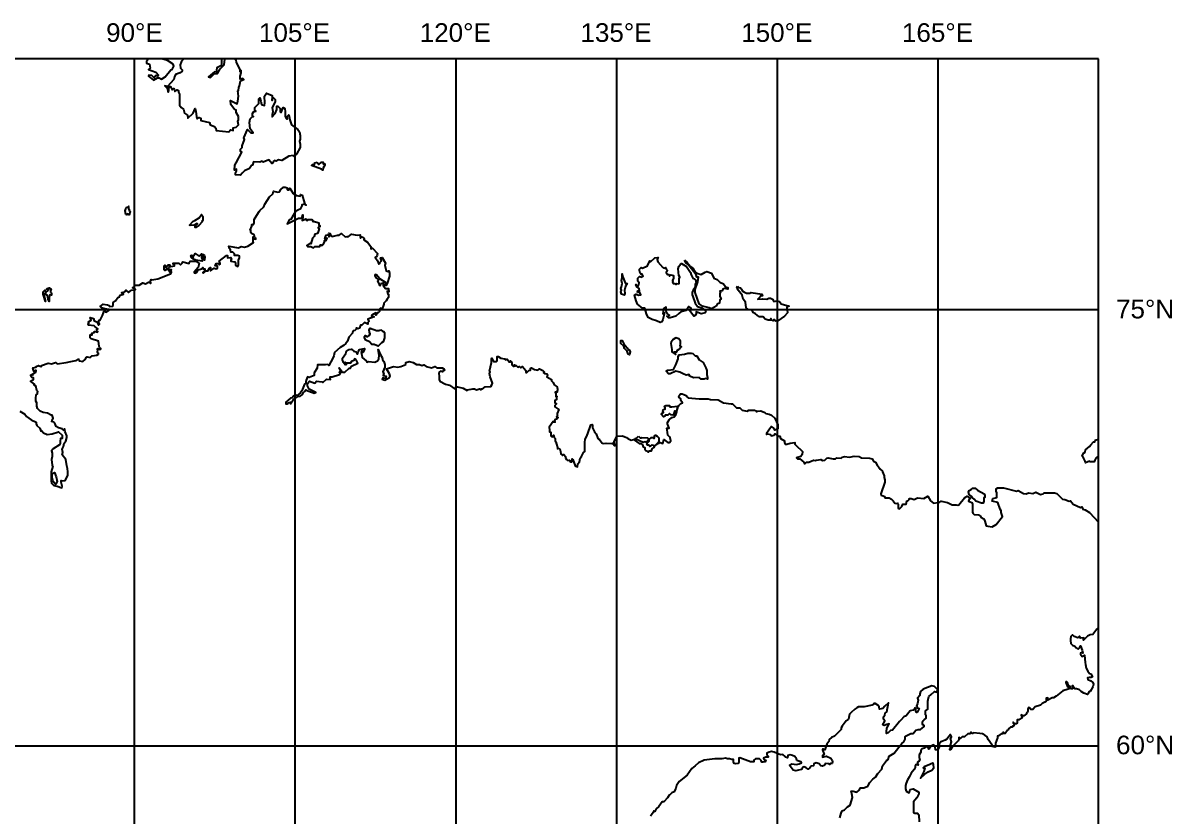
# Model space of a CAD drawing. Header units: millimetres. Extents: x 1844 to 27622, y 2629 to 17869.
# Drawn here: x 20211 to 27620, y 12756 to 17869 of the extents above; entities that cross this region are included whole.
import ezdxf

# ---------------------------------------------------------------- set-up
doc = ezdxf.new("R2010")
doc.units = ezdxf.units.MM
for name, color, linetype in [('COUNTRY', 212, 'Continuous'), ('FRAME', 252, 'Continuous'), ('经纬度标注', 7, 'Continuous'), ('网格线', 251, 'Continuous')]:
    doc.layers.add(name, color=color, linetype=linetype)
doc.styles.add('ARIAL', font='arial.ttf')

msp = doc.modelspace()

# ---------------------------------------------------------------- linework, layer by layer
at = {"layer": 'COUNTRY', "linetype": 'Continuous', "lineweight": -3}
for points in [[(21019.5, 17638.9), (21008.6, 17620.6), (21008.6, 17609.7), (21026.8, 17602.4), (21030.5, 17576.9), (21019.5, 17569.6), (21067, 17551.3), (21085.2, 17533.1), (21081.6, 17525.8), (21067, 17529.4), (21056, 17514.8), (21041.4, 17529.4), (21023.2, 17533.1), (21019.5, 17525.8), (21052.4, 17500.2), (21077.9, 17514.8), (21088.9, 17514.8), (21103.5, 17507.5), (21129, 17522.1), (21165.5, 17565.9), (21172.8, 17569.6), (21183.7, 17591.5), (21180.1, 17602.4), (21143.6, 17627.9), (21107.1, 17638.9)], [(21245.8, 17638.9), (21231.2, 17617), (21223.9, 17598.8), (21227.5, 17576.9), (21238.5, 17565.9), (21238.5, 17558.6), (21223.9, 17547.7), (21194.7, 17536.7), (21187.4, 17522.1), (21183.7, 17503.9), (21143.6, 17460.1), (21125.4, 17463.7), (21140, 17449.1), (21147.3, 17423.6), (21150.9, 17430.9), (21150.9, 17445.5), (21150.9, 17452.8), (21161.9, 17460.1), (21172.8, 17438.2), (21183.7, 17445.5), (21187.4, 17438.2), (21191, 17427.2), (21205.6, 17438.2), (21212.9, 17434.5), (21212.9, 17423.6), (21220.2, 17409), (21220.2, 17398), (21220.2, 17361.5), (21220.2, 17339.6), (21231.2, 17325), (21245.8, 17314.1), (21253.1, 17288.5), (21271.3, 17273.9), (21275, 17255.7), (21307.8, 17288.5), (21322.4, 17317.7), (21326.1, 17299.5), (21329.7, 17263), (21333.4, 17252), (21348, 17259.3), (21358.9, 17255.7), (21358.9, 17241.1), (21413.7, 17226.5), (21417.3, 17211.9), (21446.5, 17200.9), (21453.8, 17190), (21457.5, 17175.4), (21537.8, 17168.1), (21548.7, 17179), (21567, 17175.4), (21567, 17193.6), (21585.2, 17197.3), (21599.8, 17211.9), (21596.2, 17233.8), (21599.8, 17244.7), (21599.8, 17266.6), (21585.2, 17292.2), (21585.2, 17306.8), (21574.3, 17310.4), (21552.4, 17343.3), (21548.7, 17368.8), (21592.5, 17346.9), (21596.2, 17365.2), (21599.8, 17398), (21596.2, 17430.9), (21599.8, 17434.5), (21603.5, 17452.8), (21607.1, 17463.7), (21614.4, 17496.6), (21636.3, 17503.9), (21629, 17511.2), (21610.8, 17507.5), (21610.8, 17525.8), (21618.1, 17547.7), (21618.1, 17562.3), (21610.8, 17555), (21610.8, 17569.6), (21588.9, 17613.3), (21585.2, 17631.6), (21574.3, 17638.9)], [(21490.3, 17638.9), (21490.3, 17635.2), (21490.3, 17595.1), (21461.1, 17580.5), (21457.5, 17551.3), (21446.5, 17555), (21406.4, 17522.1), (21421, 17518.5), (21442.9, 17540.4), (21464.8, 17544), (21483, 17573.2), (21508.6, 17598.8), (21512.2, 17635.2), (21508.6, 17638.9)], [(21614.4, 17055), (21625.4, 17065.9), (21625.4, 17076.9), (21640, 17117), (21636.3, 17127.9), (21658.2, 17182.7), (21680.1, 17160.8), (21694.7, 17160.8), (21676.4, 17186.3), (21672.8, 17226.5), (21676.4, 17252), (21691, 17266.6), (21698.3, 17266.6), (21691, 17270.3), (21691, 17284.9), (21698.3, 17295.8), (21712.9, 17299.5), (21705.6, 17303.1), (21705.6, 17325), (21731.2, 17350.6), (21731.2, 17361.5), (21731.2, 17379.8), (21738.5, 17387.1), (21745.8, 17365.2), (21749.4, 17343.3), (21767.7, 17336), (21771.3, 17354.2), (21767.7, 17398), (21782.3, 17416.3), (21818.8, 17401.7), (21818.8, 17368.8), (21818.8, 17379.8), (21826.1, 17387.1), (21837, 17376.1), (21837, 17361.5), (21818.8, 17325), (21822.4, 17295.8), (21818.8, 17277.6), (21818.8, 17263), (21837, 17284.9), (21848, 17310.4), (21848, 17332.3), (21855.3, 17332.3), (21869.9, 17317.7), (21869.9, 17295.8), (21873.5, 17292.2), (21880.8, 17303.1), (21888.1, 17325), (21899.1, 17317.7), (21902.7, 17295.8), (21902.7, 17277.6), (21902.7, 17266.6), (21910, 17252), (21917.3, 17252), (21913.7, 17266.6), (21924.6, 17277.6), (21931.9, 17244.7), (21942.9, 17211.9), (21983, 17182.7), (21994, 17168.1), (21997.6, 17142.5), (21997.6, 17120.6), (21994, 17106), (21997.6, 17087.8), (21997.6, 17065.9), (21975.7, 17022.1), (21961.1, 17007.5), (21953.8, 17014.8), (21924.6, 17011.2), (21880.8, 16982), (21858.9, 16985.6), (21844.3, 16978.3), (21833.4, 16982), (21826.1, 16978.3), (21822.4, 16967.4), (21815.1, 16963.7), (21796.9, 16985.6), (21760.4, 16971), (21753.1, 16978.3), (21738.5, 16971), (21698.3, 16974.7), (21691, 16952.8), (21683.7, 16949.1), (21672.8, 16930.9), (21640, 16916.3), (21625.4, 16901.7), (21614.4, 16887.1), (21581.6, 16890.7), (21581.6, 16901.7), (21588.9, 16912.6), (21588.9, 16927.2), (21574.3, 16919.9), (21577.9, 16952.8), (21585.2, 16967.4), (21621.7, 17036.7), (21614.4, 17040.4), (21614.4, 17055)], [(22107.1, 16971), (22118.1, 16956.4), (22136.3, 16971), (22147.3, 16971), (22147.3, 16960.1), (22158.2, 16960.1), (22158.2, 16952.8), (22147.3, 16934.5), (22143.6, 16919.9), (22136.3, 16927.2), (22070.6, 16949.1), (22077.9, 16956.4), (22088.9, 16952.8), (22092.5, 16967.4), (22107.1, 16971)], [(20191, 15365.2), (20223.9, 15346.9), (20234.8, 15332.3), (20264, 15310.4), (20296.9, 15295.8), (20296.9, 15284.9), (20300.5, 15273.9), (20318.8, 15255.7), (20326.1, 15237.4), (20329.7, 15241.1), (20344.3, 15226.5), (20366.2, 15215.5), (20399.1, 15219.2), (20439.2, 15233.8), (20464.8, 15211.9), (20464.8, 15190), (20453.8, 15190), (20450.2, 15171.7), (20450.2, 15157.1), (20446.5, 15149.8), (20406.4, 15124.3), (20395.4, 15109.7), (20399.1, 15095.1), (20399.1, 15073.2), (20395.4, 15055), (20399.1, 15018.5), (20402.7, 15011.2), (20391.8, 14974.7), (20391.8, 14916.3), (20395.4, 14901.7), (20410, 14887.1), (20431.9, 14883.4), (20461.1, 14872.5), (20464.8, 14883.4), (20457.5, 14909), (20457.5, 14919.9), (20468.4, 14916.3), (20483, 14919.9), (20494, 14938.2), (20501.3, 14952.8), (20501.3, 14974.7), (20497.6, 14996.6), (20494, 15014.8), (20486.7, 15055), (20464.8, 15084.2), (20468.4, 15098.8), (20464.8, 15120.6), (20472.1, 15138.9), (20475.7, 15160.8), (20486.7, 15171.7), (20494, 15197.3), (20494, 15208.2), (20483, 15233.8), (20479.4, 15252), (20475.7, 15241.1), (20464.8, 15252), (20439.2, 15259.3), (20424.6, 15266.6), (20417.3, 15288.5), (20410, 15295.8), (20395.4, 15299.5), (20399.1, 15306.8), (20406.4, 15321.4), (20399.1, 15339.6), (20391.8, 15339.6), (20369.9, 15354.2), (20340.7, 15357.9), (20322.4, 15365.2), (20304.2, 15383.4), (20300.5, 15398), (20300.5, 15419.9), (20293.2, 15430.9), (20293.2, 15449.1), (20296.9, 15471), (20304.2, 15478.3), (20304.2, 15485.6), (20307.8, 15492.9), (20300.5, 15500.2), (20293.2, 15529.4), (20289.6, 15529.4), (20282.3, 15533.1), (20285.9, 15540.4), (20260.4, 15558.6), (20278.6, 15569.6), (20278.6, 15580.5), (20267.7, 15584.2), (20260.4, 15595.1), (20267.7, 15602.4), (20275, 15598.8), (20275, 15606), (20293.2, 15617), (20296.9, 15627.9), (20289.6, 15627.9), (20285.9, 15624.3), (20282.3, 15620.6), (20278.6, 15631.6), (20275, 15646.2), (20296.9, 15649.8), (20296.9, 15653.5), (20311.5, 15660.8), (20326.1, 15653.5), (20329.7, 15657.1), (20329.7, 15660.8), (20373.5, 15675.4), (20395.4, 15671.7), (20421, 15679), (20431.9, 15671.7), (20490.3, 15679), (20519.5, 15686.3), (20552.4, 15693.6), (20567, 15700.9), (20570.6, 15700.9), (20574.3, 15690), (20596.2, 15686.3), (20614.4, 15700.9), (20618.1, 15711.9), (20625.4, 15715.5), (20643.6, 15711.9), (20658.2, 15722.8), (20687.4, 15726.5), (20698.3, 15733.8), (20698.3, 15741.1), (20691, 15744.7), (20691, 15752), (20694.7, 15755.7), (20691, 15763), (20694.7, 15770.3), (20709.3, 15763), (20712.9, 15770.3), (20705.6, 15777.6), (20702, 15784.9), (20698.3, 15817.7), (20650.9, 15832.3), (20643.6, 15839.6), (20643.6, 15854.2), (20643.6, 15857.9), (20658.2, 15857.9), (20654.6, 15868.8), (20669.2, 15872.5), (20672.8, 15879.8), (20691, 15876.1), (20694.7, 15879.8), (20687.4, 15883.4), (20687.4, 15894.4), (20694.7, 15898), (20676.4, 15909), (20669.2, 15916.3), (20632.7, 15919.9), (20629, 15927.2), (20636.3, 15930.9), (20632.7, 15941.8), (20650.9, 15952.8), (20643.6, 15971), (20643.6, 15971), (20665.5, 15963.7), (20669.2, 15949.1), (20687.4, 15941.8), (20698.3, 15919.9), (20705.6, 15927.2), (20698.3, 15938.2), (20702, 15952.8), (20709.3, 15952.8), (20716.6, 15971), (20723.9, 15982), (20731.2, 16000.2), (20731.2, 16007.5), (20738.5, 16014.8), (20742.1, 16007.5), (20749.4, 16003.9), (20764, 16014.8), (20767.7, 16022.1), (20738.5, 16025.8), (20716.6, 16033.1), (20709.3, 16040.4), (20716.6, 16047.7), (20727.5, 16055), (20756.7, 16051.3), (20767.7, 16047.7), (20771.3, 16040.4), (20789.6, 16044), (20793.2, 16051.3), (20793.2, 16058.6), (20793.2, 16065.9), (20807.8, 16076.9), (20822.4, 16098.8), (20833.4, 16102.4), (20837, 16113.3), (20858.9, 16120.6), (20855.3, 16127.9), (20848, 16127.9), (20848, 16131.6), (20866.2, 16135.2), (20873.5, 16146.2), (20891.8, 16131.6), (20910, 16146.2), (20935.6, 16149.8), (20917.3, 16160.8), (20935.6, 16179), (20961.1, 16179), (20983, 16193.6), (21001.3, 16186.3), (21019.5, 16197.3), (21034.1, 16197.3), (21034.1, 16190), (21034.1, 16204.6), (21037.8, 16215.5), (21041.4, 16211.9), (21081.6, 16219.2), (21161.9, 16252), (21169.2, 16263), (21165.5, 16273.9), (21169.2, 16277.6), (21158.2, 16277.6), (21158.2, 16266.6), (21158.2, 16263), (21150.9, 16270.3), (21150.9, 16288.5), (21125.4, 16273.9), (21121.7, 16277.6), (21121.7, 16303.1), (21125.4, 16306.8), (21132.7, 16292.2), (21147.3, 16310.4), (21158.2, 16310.4), (21154.6, 16299.5), (21154.6, 16295.8), (21187.4, 16303.1), (21187.4, 16310.4), (21180.1, 16314.1), (21180.1, 16321.4), (21216.6, 16321.4), (21227.5, 16310.4), (21238.5, 16321.4), (21242.1, 16328.7), (21282.3, 16317.7), (21282.3, 16325), (21289.6, 16332.3), (21326.1, 16332.3), (21348, 16317.7), (21340.7, 16292.2), (21315.1, 16263), (21318.8, 16255.7), (21329.7, 16259.3), (21340.7, 16277.6), (21362.6, 16284.9), (21369.9, 16292.2), (21369.9, 16284.9), (21384.5, 16284.9), (21384.5, 16273.9), (21369.9, 16259.3), (21373.5, 16255.7), (21391.8, 16270.3), (21402.7, 16270.3), (21413.7, 16288.5), (21421, 16292.2), (21421, 16288.5), (21421, 16270.3), (21442.9, 16288.5), (21457.5, 16284.9), (21464.8, 16288.5), (21464.8, 16295.8), (21461.1, 16303.1), (21450.2, 16303.1), (21457.5, 16317.7), (21472.1, 16317.7), (21475.7, 16310.4), (21483, 16314.1), (21483, 16321.4), (21475.7, 16332.3), (21523.2, 16368.8), (21530.5, 16368.8), (21530.5, 16354.2), (21552.4, 16357.9), (21556, 16350.6), (21552.4, 16339.6), (21552.4, 16332.3), (21577.9, 16328.7), (21581.6, 16321.4), (21581.6, 16306.8), (21596.2, 16299.5), (21599.8, 16310.4), (21599.8, 16339.6), (21607.1, 16354.2), (21607.1, 16365.2), (21596.2, 16368.8), (21574.3, 16368.8), (21574.3, 16379.8), (21563.3, 16390.7), (21552.4, 16390.7), (21548.7, 16405.3), (21541.4, 16416.3), (21541.4, 16419.9), (21537.8, 16430.9), (21599.8, 16419.9), (21618.1, 16427.2), (21640, 16423.6), (21661.9, 16430.9), (21698.3, 16452.8), (21698.3, 16452.8), (21694.7, 16456.4), (21694.7, 16489.3), (21698.3, 16478.3), (21712.9, 16474.7), (21712.9, 16482), (21705.6, 16485.6), (21702, 16503.9), (21683.7, 16511.2), (21680.1, 16518.5), (21680.1, 16533.1), (21676.4, 16533.1), (21687.4, 16558.6), (21687.4, 16569.6), (21698.3, 16569.6), (21702, 16580.5), (21702, 16587.8), (21702, 16602.4), (21709.3, 16613.3), (21734.8, 16653.5), (21738.5, 16660.8), (21764, 16682.7), (21771.3, 16700.9), (21800.5, 16748.4), (21822.4, 16766.6), (21826.1, 16784.9), (21855.3, 16777.6), (21866.2, 16781.2), (21873.5, 16795.8), (21891.8, 16810.4), (21902.7, 16810.4), (21913.7, 16806.8), (21913.7, 16795.8), (21917.3, 16792.2), (21924.6, 16792.2), (21931.9, 16803.1), (21953.8, 16770.3), (21975.7, 16755.7), (21997.6, 16752), (22001.3, 16763), (22012.2, 16759.3), (22026.8, 16708.2), (22037.8, 16693.6), (22026.8, 16700.9), (22008.6, 16697.3), (22008.6, 16690), (21997.6, 16668.1), (21986.7, 16664.4), (21968.4, 16653.5), (21939.2, 16602.4), (21928.3, 16598.8), (21913.7, 16573.2), (21986.7, 16609.7), (22008.6, 16609.7), (22015.9, 16631.6), (22015.9, 16613.3), (22012.2, 16595.1), (22034.1, 16606), (22041.4, 16595.1), (22052.4, 16602.4), (22063.3, 16602.4), (22074.3, 16602.4), (22081.6, 16587.8), (22085.2, 16591.5), (22118.1, 16580.5), (22118.1, 16576.9), (22118.1, 16565.9), (22125.4, 16562.3), (22125.4, 16555), (22118.1, 16555), (22114.4, 16551.3), (22118.1, 16544), (22121.7, 16540.4), (22110.8, 16511.2), (22092.5, 16507.5), (22088.9, 16492.9), (22077.9, 16482), (22067, 16445.5), (22063.3, 16449.1), (22041.4, 16434.5), (22045.1, 16434.5), (22045.1, 16427.2), (22067, 16427.2), (22085.2, 16419.9), (22096.2, 16427.2), (22125.4, 16427.2), (22129, 16438.2), (22136.3, 16434.5), (22147.3, 16441.8), (22154.6, 16456.4), (22154.6, 16467.4), (22165.5, 16467.4), (22172.8, 16482), (22158.2, 16478.3), (22161.9, 16489.3), (22165.5, 16500.2), (22180.1, 16503.9), (22183.7, 16514.8), (22191, 16511.2), (22191, 16507.5), (22187.4, 16500.2), (22183.7, 16489.3), (22198.3, 16500.2), (22205.6, 16492.9), (22238.5, 16500.2), (22249.4, 16500.2), (22264, 16511.2), (22289.6, 16489.3), (22300.5, 16492.9), (22307.8, 16489.3), (22329.7, 16507.5), (22366.2, 16500.2), (22384.5, 16503.9), (22384.5, 16489.3), (22388.1, 16482), (22395.4, 16489.3), (22406.4, 16485.6), (22413.7, 16478.3), (22410, 16471), (22431.9, 16456.4), (22453.8, 16427.2), (22453.8, 16412.6), (22464.8, 16416.3), (22497.6, 16383.4), (22494, 16372.5), (22490.3, 16361.5), (22483, 16357.9), (22494, 16339.6), (22504.9, 16314.1), (22512.2, 16317.7), (22512.2, 16325), (22523.2, 16336), (22515.9, 16354.2), (22526.8, 16357.9), (22548.7, 16321.4), (22545.1, 16306.8), (22552.4, 16270.3), (22563.3, 16266.6), (22570.6, 16270.3), (22574.3, 16255.7), (22574.3, 16237.4), (22559.7, 16190), (22552.4, 16175.4), (22545.1, 16175.4), (22552.4, 16193.6), (22512.2, 16219.2), (22490.3, 16244.7), (22483, 16248.4), (22479.4, 16241.1), (22486.7, 16226.5), (22504.9, 16211.9), (22497.6, 16204.6), (22504.9, 16190), (22504.9, 16186.3), (22512.2, 16175.4), (22515.9, 16179), (22519.5, 16190), (22534.1, 16193.6), (22534.1, 16175.4), (22548.7, 16157.1), (22567, 16157.1), (22570.6, 16135.2), (22559.7, 16138.9), (22563.3, 16120.6), (22567, 16120.6), (22567, 16098.8), (22559.7, 16087.8), (22552.4, 16076.9), (22537.8, 16062.3), (22537.8, 16055), (22534.1, 16044), (22526.8, 16025.8), (22515.9, 16029.4), (22504.9, 16018.5), (22512.2, 16011.2), (22501.3, 16000.2), (22494, 16000.2), (22486.7, 15985.6), (22486.7, 16000.2), (22461.1, 15985.6), (22457.5, 15978.3), (22475.7, 15974.7), (22435.6, 15960.1), (22442.9, 15945.5), (22435.6, 15938.2), (22435.6, 15927.2), (22413.7, 15938.2), (22395.4, 15919.9), (22388.1, 15919.9), (22380.8, 15901.7), (22369.9, 15898), (22366.2, 15901.7), (22358.9, 15901.7), (22362.6, 15898), (22351.6, 15887.1), (22340.7, 15883.4), (22337, 15876.1), (22337, 15868.8), (22311.5, 15843.3), (22304.2, 15817.7), (22293.2, 15803.1), (22278.6, 15788.5), (22256.7, 15777.6), (22220.2, 15744.7), (22216.6, 15722.8), (22209.3, 15708.2), (22183.7, 15660.8), (22176.4, 15668.1), (22161.9, 15664.4), (22110.8, 15664.4), (22107.1, 15642.5), (22088.9, 15613.3), (22088.9, 15595.1), (22056, 15584.2), (22045.1, 15587.8), (22037.8, 15565.9), (22034.1, 15555), (22034.1, 15547.7), (22026.8, 15540.4), (22008.6, 15496.6), (21997.6, 15482), (21979.4, 15467.4), (21964.8, 15471), (21950.2, 15460.1), (21946.5, 15452.8), (21935.6, 15449.1), (21906.4, 15423.6), (21906.4, 15412.6), (21917.3, 15412.6), (21921, 15419.9), (21935.6, 15423.6), (21939.2, 15419.9), (21935.6, 15412.6), (21953.8, 15438.2), (21968.4, 15449.1), (21983, 15460.1), (21997.6, 15463.7), (22012.2, 15471), (22019.5, 15485.6), (22026.8, 15492.9), (22034.1, 15503.9), (22048.7, 15496.6), (22077.9, 15485.6), (22088.9, 15482), (22099.8, 15485.6), (22056, 15507.5), (22045.1, 15529.4), (22045.1, 15544), (22059.7, 15558.6), (22092.5, 15547.7), (22103.5, 15558.6), (22140, 15555), (22143.6, 15551.3), (22169.2, 15573.2), (22194.7, 15569.6), (22191, 15576.9), (22191, 15587.8), (22205.6, 15587.8), (22253.1, 15602.4), (22256.7, 15609.7), (22253.1, 15620.6), (22260.4, 15613.3), (22264, 15617), (22249.4, 15646.2), (22271.3, 15617), (22285.9, 15617), (22315.1, 15642.5), (22322.4, 15642.5), (22329.7, 15657.1), (22369.9, 15675.4), (22358.9, 15697.3), (22348, 15704.6), (22344.3, 15693.6), (22329.7, 15686.3), (22322.4, 15675.4), (22296.9, 15675.4), (22289.6, 15682.7), (22289.6, 15671.7), (22296.9, 15668.1), (22289.6, 15664.4), (22278.6, 15679), (22271.3, 15697.3), (22271.3, 15708.2), (22293.2, 15737.4), (22296.9, 15755.7), (22311.5, 15763), (22329.7, 15766.6), (22344.3, 15752), (22358.9, 15748.4), (22366.2, 15733.8), (22369.9, 15741.1), (22373.5, 15748.4), (22380.8, 15763), (22413.7, 15770.3), (22413.7, 15763), (22402.7, 15744.7), (22399.1, 15755.7), (22391.8, 15744.7), (22395.4, 15726.5), (22399.1, 15711.9), (22424.6, 15690), (22428.3, 15682.7), (22439.2, 15686.3), (22479.4, 15682.7), (22497.6, 15690), (22504.9, 15704.6), (22508.6, 15726.5), (22501.3, 15763), (22515.9, 15730.1), (22526.8, 15711.9), (22530.5, 15690), (22537.8, 15686.3), (22545.1, 15668.1), (22545.1, 15649.8), (22530.5, 15620.6), (22537.8, 15609.7), (22534.1, 15595.1), (22552.4, 15591.5), (22548.7, 15576.9), (22530.5, 15580.5), (22526.8, 15573.2), (22545.1, 15565.9), (22574.3, 15584.2), (22577.9, 15591.5), (22574.3, 15606), (22556, 15638.9), (22599.8, 15653.5), (22629, 15649.8), (22647.3, 15653.5), (22680.1, 15668.1)], [(20895.4, 16686.3), (20891.8, 16686.3), (20891.8, 16671.7), (20895.4, 16668.1), (20895.4, 16657.1), (20902.7, 16653.5), (20899.1, 16642.5), (20895.4, 16631.6), (20884.5, 16638.9), (20880.8, 16631.6), (20873.5, 16635.2), (20869.9, 16657.1), (20873.5, 16671.7), (20877.2, 16679), (20895.4, 16686.3)], [(21366.2, 16595.1), (21366.2, 16587.8), (21344.3, 16562.3), (21326.1, 16551.3), (21322.4, 16551.3), (21322.4, 16558.6), (21326.1, 16562.3), (21337, 16573.2), (21333.4, 16576.9), (21315.1, 16565.9), (21289.6, 16562.3), (21285.9, 16565.9), (21307.8, 16591.5), (21318.8, 16595.1), (21348, 16613.3), (21362.6, 16635.2), (21369.9, 16620.6), (21369.9, 16606), (21369.9, 16595.1), (21366.2, 16591.5), (21366.2, 16595.1)], [(21366.2, 16376.1), (21362.6, 16368.8), (21362.6, 16357.9), (21366.2, 16350.6), (21366.2, 16343.3), (21366.2, 16332.3), (21326.1, 16339.6), (21311.5, 16346.9), (21296.9, 16357.9), (21293.2, 16368.8), (21300.5, 16372.5), (21304.2, 16365.2), (21307.8, 16357.9), (21311.5, 16368.8), (21315.1, 16368.8), (21322.4, 16383.4), (21348, 16365.2), (21362.6, 16379.8), (21373.5, 16376.1), (21380.8, 16368.8), (21384.5, 16361.5), (21380.8, 16339.6), (21377.2, 16350.6), (21377.2, 16365.2), (21366.2, 16376.1)], [(24377.2, 16248.4), (24380.8, 16244.7), (24380.8, 16237.4), (24388.1, 16244.7), (24406.4, 16241.1), (24406.4, 16230.1), (24406.4, 16222.8), (24399.1, 16208.2), (24402.7, 16204.6), (24399.1, 16197.3), (24402.7, 16190), (24413.7, 16190), (24421, 16182.7), (24424.6, 16190), (24439.2, 16186.3), (24442.9, 16190), (24442.9, 16219.2), (24446.5, 16230.1), (24439.2, 16241.1), (24435.6, 16284.9), (24439.2, 16299.5), (24450.2, 16314.1), (24457.5, 16317.7), (24490.3, 16299.5), (24515.9, 16259.3), (24519.5, 16244.7), (24530.5, 16222.8), (24541.4, 16219.2), (24548.7, 16211.9), (24552.4, 16197.3), (24545.1, 16182.7), (24545.1, 16168.1), (24537.8, 16153.5), (24530.5, 16142.5), (24526.8, 16131.6), (24526.8, 16117), (24530.5, 16106), (24545.1, 16062.3), (24559.7, 16040.4), (24588.9, 16033.1), (24610.8, 16014.8), (24614.4, 16007.5), (24610.8, 16000.2), (24585.2, 15992.9), (24552.4, 16007.5), (24552.4, 15996.6), (24548.7, 15985.6), (24537.8, 15978.3), (24508.6, 16014.8), (24515.9, 16014.8), (24519.5, 16029.4), (24504.9, 16040.4), (24486.7, 16014.8), (24453.8, 16007.5), (24439.2, 15996.6), (24421, 15978.3), (24384.5, 15967.4), (24373.5, 15967.4), (24362.6, 15978.3), (24369.9, 15974.7), (24380.8, 15985.6), (24366.2, 15992.9), (24358.9, 16011.2), (24358.9, 16036.7), (24340.7, 16025.8), (24337, 15992.9), (24348, 16000.2), (24344.3, 15982), (24337, 15956.4), (24329.7, 15941.8), (24318.8, 15938.2), (24296.9, 15949.1), (24267.7, 15956.4), (24242.1, 15971), (24231.2, 15992.9), (24220.2, 16029.4), (24205.6, 16029.4), (24172.8, 16055), (24165.5, 16076.9), (24154.6, 16113.3), (24165.5, 16120.6), (24180.1, 16113.3), (24194.7, 16117), (24187.4, 16135.2), (24176.4, 16131.6), (24172.8, 16135.2), (24176.4, 16142.5), (24187.4, 16142.5), (24183.7, 16157.1), (24169.2, 16168.1), (24161.9, 16182.7), (24165.5, 16182.7), (24176.4, 16168.1), (24180.1, 16175.4), (24183.7, 16193.6), (24176.4, 16204.6), (24176.4, 16222.8), (24187.4, 16233.8), (24202, 16230.1), (24209.3, 16237.4), (24202, 16252), (24198.3, 16248.4), (24191, 16255.7), (24187.4, 16273.9), (24187.4, 16281.2), (24198.3, 16292.2), (24205.6, 16288.5), (24238.5, 16303.1), (24253.1, 16336), (24256.7, 16328.7), (24285.9, 16354.2), (24304.2, 16357.9), (24307.8, 16357.9), (24300.5, 16343.3), (24304.2, 16328.7), (24337, 16292.2), (24344.3, 16288.5), (24355.3, 16292.2), (24358.9, 16281.2), (24366.2, 16273.9), (24358.9, 16259.3), (24366.2, 16248.4), (24377.2, 16248.4)], [(24475.7, 16339.6), (24494, 16325), (24515.9, 16299.5), (24530.5, 16288.5), (24545.1, 16263), (24556, 16255.7), (24585.2, 16248.4), (24610.8, 16263), (24621.7, 16266.6), (24650.9, 16255.7), (24665.5, 16222.8), (24687.4, 16215.5), (24705.6, 16197.3), (24727.5, 16186.3), (24745.8, 16164.4), (24756.7, 16164.4), (24756.7, 16153.5), (24734.8, 16157.1), (24723.9, 16153.5), (24720.2, 16142.5), (24705.6, 16138.9), (24709.3, 16135.2), (24705.6, 16124.3), (24705.6, 16106), (24712.9, 16091.5), (24705.6, 16084.2), (24702, 16062.3), (24687.4, 16055), (24680.1, 16044), (24650.9, 16025.8), (24636.3, 16033.1), (24592.5, 16044), (24570.6, 16058.6), (24545.1, 16131.6), (24545.1, 16149.8), (24563.3, 16200.9), (24567, 16230.1), (24556, 16230.1), (24552.4, 16244.7), (24497.6, 16314.1), (24486.7, 16321.4), (24475.7, 16339.6)], [(24096.2, 16171.7), (24092.5, 16153.5), (24088.9, 16146.2), (24092.5, 16124.3), (24088.9, 16113.3), (24070.6, 16120.6), (24067, 16135.2), (24070.6, 16146.2), (24067, 16157.1), (24070.6, 16168.1), (24074.3, 16190), (24070.6, 16208.2), (24074.3, 16222.8), (24074.3, 16252), (24077.9, 16237.4), (24081.6, 16226.5), (24088.9, 16204.6), (24096.2, 16190), (24107.1, 16190), (24096.2, 16171.7)], [(20388.1, 16131.6), (20395.4, 16127.9), (20395.4, 16113.3), (20384.5, 16117), (20380.8, 16098.8), (20380.8, 16073.2), (20373.5, 16087.8), (20369.9, 16113.3), (20366.2, 16109.7), (20358.9, 16120.6), (20348, 16124.3), (20348, 16106), (20355.3, 16073.2), (20340.7, 16120.6), (20340.7, 16135.2), (20351.6, 16146.2), (20355.3, 16135.2), (20358.9, 16131.6), (20366.2, 16138.9), (20377.2, 16153.5), (20362.6, 16153.5), (20366.2, 16157.1), (20380.8, 16160.8), (20391.8, 16153.5), (20388.1, 16142.5), (20388.1, 16131.6)], [(24818.8, 16171.7), (24826.1, 16164.4), (24837, 16160.8), (24844.3, 16153.5), (24848, 16142.5), (24858.9, 16135.2), (24877.2, 16127.9), (24899.1, 16127.9), (24906.4, 16131.6), (24975.7, 16120.6), (24979.4, 16109.7), (24968.4, 16109.7), (24964.8, 16102.4), (24950.2, 16087.8), (24979.4, 16091.5), (25008.6, 16087.8), (25019.5, 16095.1), (25030.5, 16095.1), (25045.1, 16087.8), (25052.4, 16073.2), (25074.3, 16076.9), (25088.9, 16073.2), (25099.8, 16058.6), (25150.9, 16044), (25136.3, 16036.7), (25140, 16000.2), (25121.7, 15978.3), (25077.9, 15949.1), (25063.3, 15945.5), (25056, 15956.4), (25048.7, 15949.1), (25037.8, 15952.8), (25034.1, 15963.7), (25030.5, 15952.8), (25015.9, 15952.8), (24997.6, 15960.1), (24983, 15974.7), (24961.1, 15974.7), (24946.5, 15982), (24931.9, 15996.6), (24921, 16000.2), (24910, 16018.5), (24888.1, 16022.1), (24873.5, 16033.1), (24869.9, 16069.6), (24855.3, 16087.8), (24848, 16113.3), (24822.4, 16146.2), (24815.1, 16168.1), (24818.8, 16171.7)], [(22519.5, 15890.7), (22530.5, 15879.8), (22537.8, 15879.8), (22541.4, 15872.5), (22541.4, 15839.6), (22534.1, 15814.1), (22523.2, 15806.8), (22501.3, 15784.9), (22475.7, 15795.8), (22461.1, 15795.8), (22446.5, 15814.1), (22421, 15825), (22413.7, 15839.6), (22413.7, 15846.9), (22417.3, 15854.2), (22428.3, 15846.9), (22435.6, 15846.9), (22442.9, 15854.2), (22450.2, 15865.2), (22446.5, 15876.1), (22442.9, 15890.7), (22450.2, 15901.7), (22490.3, 15887.1), (22504.9, 15887.1), (22519.5, 15890.7)], [(24107.1, 15773.9), (24110.8, 15766.6), (24121.7, 15759.3), (24125.4, 15748.4), (24121.7, 15730.1), (24114.4, 15733.8), (24107.1, 15752), (24088.9, 15770.3), (24085.2, 15784.9), (24067, 15803.1), (24067, 15821.4), (24074.3, 15821.4), (24085.2, 15799.5), (24107.1, 15773.9), (24107.1, 15773.9)], [(24450.2, 15795.8), (24450.2, 15817.7), (24439.2, 15832.3), (24421, 15839.6), (24402.7, 15828.7), (24391.8, 15810.4), (24388.1, 15803.1), (24395.4, 15763), (24395.4, 15748.4), (24417.3, 15733.8), (24421, 15733.8), (24413.7, 15741.1), (24410, 15748.4), (24428.3, 15748.4), (24431.9, 15759.3), (24442.9, 15766.6), (24450.2, 15777.6), (24457.5, 15781.2), (24446.5, 15788.5), (24450.2, 15795.8)], [(22680.1, 15668.1), (22680.1, 15679), (22702, 15686.3), (22727.5, 15679), (22749.4, 15668.1), (22767.7, 15668.1), (22782.3, 15660.8), (22796.9, 15664.4), (22811.5, 15653.5), (22844.3, 15646.2), (22866.2, 15653.5), (22880.8, 15646.2), (22913.7, 15646.2), (22924.6, 15638.9), (22928.3, 15627.9), (22921, 15627.9), (22917.3, 15620.6), (22902.7, 15624.3), (22895.4, 15617), (22891.8, 15609.7), (22895.4, 15591.5), (22895.4, 15584.2), (22895.4, 15576.9), (22895.4, 15569.6), (22899.1, 15558.6), (22935.6, 15540.4), (22961.1, 15533.1), (22997.6, 15507.5), (23001.3, 15514.8), (23001.3, 15522.1), (23012.2, 15522.1), (23048.7, 15514.8), (23074.3, 15500.2), (23077.9, 15503.9), (23110.8, 15511.2), (23121.7, 15511.2), (23136.3, 15503.9), (23154.6, 15511.2), (23161.9, 15503.9), (23165.5, 15511.2), (23172.8, 15507.5), (23191, 15522.1), (23227.5, 15525.8), (23234.8, 15536.7), (23238.5, 15547.7), (23223.9, 15587.8), (23220.2, 15609.7), (23220.2, 15613.3), (23223.9, 15620.6), (23220.2, 15624.3), (23231.2, 15679), (23231.2, 15700.9), (23234.8, 15708.2), (23245.8, 15686.3), (23264, 15686.3), (23267.7, 15690), (23267.7, 15704.6), (23267.7, 15711.9), (23267.7, 15719.2), (23275, 15719.2), (23293.2, 15708.2), (23315.1, 15704.6), (23326.1, 15697.3), (23333.4, 15700.9), (23348, 15682.7), (23355.3, 15690), (23358.9, 15686.3), (23362.6, 15675.4), (23362.6, 15664.4), (23373.5, 15653.5), (23380.8, 15664.4), (23384.5, 15657.1), (23391.8, 15660.8), (23402.7, 15649.8), (23410, 15653.5), (23421, 15646.2), (23431.9, 15653.5), (23453.8, 15627.9), (23453.8, 15620.6), (23457.5, 15613.3), (23472.1, 15627.9), (23483, 15631.6), (23483, 15642.5), (23490.3, 15646.2), (23508.6, 15635.2), (23530.5, 15631.6), (23541.4, 15638.9), (23563.3, 15627.9), (23574.3, 15617), (23567, 15613.3), (23574.3, 15609.7), (23588.9, 15606), (23592.5, 15595.1), (23588.9, 15587.8), (23618.1, 15569.6), (23618.1, 15562.3), (23629, 15551.3), (23636.3, 15536.7), (23654.6, 15522.1), (23654.6, 15514.8), (23658.2, 15511.2), (23658.2, 15503.9), (23654.6, 15496.6), (23654.6, 15489.3), (23643.6, 15489.3), (23647.3, 15478.3), (23647.3, 15471), (23647.3, 15460.1), (23654.6, 15460.1), (23650.9, 15456.4), (23650.9, 15438.2), (23640, 15434.5), (23640, 15419.9), (23650.9, 15412.6), (23640, 15401.7), (23640, 15394.4), (23665.5, 15376.1), (23654.6, 15350.6), (23654.6, 15339.6), (23658.2, 15336), (23650.9, 15328.7), (23654.6, 15321.4), (23661.9, 15325), (23654.6, 15317.7), (23640, 15310.4), (23636.3, 15299.5), (23643.6, 15295.8), (23636.3, 15295.8), (23629, 15299.5), (23603.5, 15263), (23607.1, 15244.7), (23607.1, 15233.8), (23614.4, 15230.1), (23614.4, 15219.2), (23614.4, 15208.2), (23621.7, 15200.9), (23632.7, 15208.2), (23632.7, 15211.9), (23636.3, 15197.3), (23643.6, 15190), (23643.6, 15175.4), (23647.3, 15168.1), (23650.9, 15153.5), (23658.2, 15131.6), (23658.2, 15124.3), (23661.9, 15127.9), (23672.8, 15124.3), (23676.4, 15106), (23680.1, 15091.5), (23687.4, 15087.8), (23691, 15080.5), (23698.3, 15087.8), (23709.3, 15073.2), (23709.3, 15065.9), (23716.6, 15055), (23723.9, 15047.7), (23734.8, 15051.3), (23742.1, 15040.4), (23749.4, 15040.4), (23753.1, 15058.6), (23756.7, 15055), (23771.3, 15014.8), (23785.9, 15007.5), (23789.6, 15025.8), (23800.5, 15040.4), (23804.2, 15062.3), (23811.5, 15073.2), (23826.1, 15098.8), (23833.4, 15106), (23833.4, 15149.8), (23833.4, 15164.4), (23837, 15186.3), (23848, 15204.6), (23866.2, 15259.3), (23873.5, 15277.6), (23880.8, 15281.2), (23884.5, 15277.6), (23884.5, 15259.3), (23895.4, 15233.8), (23906.4, 15219.2), (23917.3, 15190), (23928.3, 15182.7), (23946.5, 15160.8), (23957.5, 15157.1), (23972.1, 15160.8), (24008.6, 15157.1), (24012.2, 15160.8), (24026.8, 15142.5), (24026.8, 15149.8), (24023.2, 15168.1), (24026.8, 15179), (24041.4, 15204.6), (24077.9, 15208.2), (24092.5, 15200.9), (24103.5, 15197.3), (24110.8, 15190), (24132.7, 15179), (24147.3, 15182.7), (24183.7, 15157.1), (24194.7, 15157.1), (24205.6, 15149.8), (24209.3, 15135.2), (24220.2, 15131.6), (24220.2, 15120.6), (24227.5, 15113.3), (24234.8, 15109.7), (24242.1, 15102.4), (24249.4, 15109.7), (24264, 15109.7), (24267.7, 15124.3), (24278.6, 15131.6), (24285.9, 15142.5), (24311.5, 15160.8), (24311.5, 15157.1), (24318.8, 15164.4), (24337, 15157.1), (24344.3, 15182.7), (24369.9, 15164.4), (24380.8, 15164.4), (24388.1, 15175.4), (24384.5, 15193.6), (24380.8, 15200.9), (24369.9, 15211.9), (24366.2, 15230.1), (24362.6, 15255.7), (24377.2, 15255.7), (24373.5, 15266.6), (24366.2, 15284.9), (24366.2, 15292.2), (24377.2, 15310.4), (24395.4, 15325), (24410, 15328.7), (24421, 15343.3), (24428.3, 15361.5), (24431.9, 15390.7), (24439.2, 15401.7), (24453.8, 15416.3), (24464.8, 15419.9), (24453.8, 15434.5), (24453.8, 15445.5), (24439.2, 15456.4), (24442.9, 15467.4), (24450.2, 15478.3), (24461.1, 15478.3), (24472.1, 15474.7), (24486.7, 15467.4), (24490.3, 15460.1), (24501.3, 15452.8), (24570.6, 15445.5), (24629, 15445.5), (24643.6, 15441.8), (24694.7, 15438.2), (24727.5, 15419.9), (24778.6, 15412.6), (24785.9, 15412.6), (24811.5, 15387.1), (24833.4, 15387.1), (24848, 15372.5), (24880.8, 15365.2), (24891.8, 15372.5), (24928.3, 15372.5), (24939.2, 15368.8), (24942.9, 15361.5), (24946.5, 15365.2), (24968.4, 15368.8), (24994, 15357.9), (25001.3, 15350.6), (25023.2, 15346.9), (25037.8, 15339.6), (25059.7, 15321.4), (25077.9, 15277.6), (25077.9, 15266.6), (25077.9, 15252), (25059.7, 15244.7), (25052.4, 15255.7), (25037.8, 15266.6), (25030.5, 15259.3), (25004.9, 15222.8), (25004.9, 15215.5), (25012.2, 15219.2), (25030.5, 15215.5), (25037.8, 15208.2), (25052.4, 15211.9), (25059.7, 15219.2), (25081.6, 15204.6), (25092.5, 15204.6), (25096.2, 15190), (25121.7, 15175.4), (25121.7, 15164.4), (25125.4, 15153.5), (25136.3, 15153.5), (25158.2, 15160.8), (25187.4, 15164.4), (25187.4, 15153.5), (25194.7, 15146.2), (25238.5, 15106), (25234.8, 15087.8), (25227.5, 15073.2), (25198.3, 15065.9), (25205.6, 15058.6), (25220.2, 15058.6), (25245.8, 15036.7), (25253.1, 15025.8), (25264, 15036.7), (25278.6, 15036.7), (25307.8, 15051.3), (25318.8, 15047.7), (25326.1, 15051.3), (25355.3, 15055), (25366.2, 15047.7), (25380.8, 15051.3), (25395.4, 15062.3), (25402.7, 15065.9), (25435.6, 15058.6), (25450.2, 15058.6), (25457.5, 15065.9), (25486.7, 15062.3), (25494, 15069.6), (25508.6, 15073.2), (25541.4, 15069.6), (25570.6, 15076.9), (25603.5, 15073.2), (25618.1, 15065.9), (25669.2, 15062.3), (25687.4, 15058.6), (25694.7, 15044), (25709.3, 15036.7), (25720.2, 15014.8), (25727.5, 15007.5), (25738.5, 14992.9), (25753.1, 14978.3), (25753.1, 14974.7), (25764, 14949.1), (25764, 14938.2), (25767.7, 14923.6), (25767.7, 14909), (25742.1, 14832.3), (25745.8, 14825), (25764, 14817.7), (25771.3, 14806.8), (25785.9, 14806.8), (25796.9, 14806.8), (25811.5, 14799.5), (25822.4, 14788.5), (25833.4, 14773.9), (25840.7, 14770.3), (25851.6, 14773.9), (25855.3, 14763), (25855.3, 14741.1), (25862.6, 14737.4), (25877.2, 14752), (25884.5, 14766.6), (25906.4, 14766.6), (25910, 14788.5), (25917.3, 14788.5), (25924.6, 14795.8), (25928.3, 14803.1), (25939.2, 14803.1), (25957.5, 14795.8), (25979.4, 14806.8), (26019.5, 14803.1), (26045.1, 14817.7), (26063.3, 14788.5), (26081.6, 14773.9), (26110.8, 14777.6), (26114.4, 14773.9), (26118.1, 14777.6), (26132.7, 14784.9), (26172.8, 14777.6), (26202, 14763), (26227.5, 14763), (26238.5, 14759.3), (26245.8, 14763), (26282.3, 14806.8), (26293.2, 14814.1), (26300.5, 14817.7), (26318.8, 14806.8), (26318.8, 14803.1), (26311.5, 14799.5), (26307.8, 14784.9), (26329.7, 14777.6), (26333.4, 14766.6), (26333.4, 14726.5), (26333.4, 14715.5), (26337, 14708.2), (26344.3, 14700.9), (26373.5, 14697.3), (26384.5, 14690), (26388.1, 14682.7), (26406.4, 14671.7), (26413.7, 14657.1), (26421, 14627.9), (26431.9, 14624.3), (26461.1, 14620.6), (26486.7, 14635.2), (26526.8, 14686.3), (26519.5, 14711.9), (26519.5, 14722.8), (26512.2, 14733.8), (26497.6, 14777.6), (26461.1, 14784.9), (26464.8, 14803.1), (26490.3, 14810.4), (26490.3, 14839.6), (26486.7, 14850.6), (26486.7, 14865.2), (26497.6, 14872.5), (26534.1, 14872.5), (26618.1, 14850.6), (26629, 14854.2), (26661.9, 14836), (26680.1, 14832.3), (26694.7, 14839.6), (26723.9, 14836), (26742.1, 14843.3), (26760.4, 14836), (26771.3, 14828.7), (26789.6, 14832.3), (26796.9, 14839.6), (26862.6, 14839.6), (26877.2, 14836), (26913.7, 14799.5), (26928.3, 14795.8), (26957.5, 14784.9), (26964.8, 14788.5), (26983, 14766.6), (27030.5, 14744.7), (27037.8, 14748.4), (27045.1, 14733.8), (27059.7, 14730.1), (27088.9, 14711.9), (27147.3, 14649.8)], [(24475.7, 15733.8), (24497.6, 15741.1), (24519.5, 15741.1), (24530.5, 15737.4), (24545.1, 15722.8), (24556, 15722.8), (24570.6, 15697.3), (24596.2, 15679), (24614.4, 15646.2), (24621.7, 15627.9), (24621.7, 15602.4), (24625.4, 15584.2), (24625.4, 15573.2), (24614.4, 15576.9), (24603.5, 15573.2), (24585.2, 15573.2), (24570.6, 15584.2), (24534.1, 15580.5), (24512.2, 15591.5), (24504.9, 15602.4), (24486.7, 15598.8), (24468.4, 15606), (24446.5, 15617), (24421, 15624.3), (24384.5, 15606), (24373.5, 15606), (24358.9, 15624.3), (24369.9, 15631.6), (24406.4, 15635.2), (24410, 15642.5), (24421, 15664.4), (24435.6, 15704.6), (24435.6, 15719.2), (24442.9, 15730.1), (24475.7, 15733.8)], [(24380.8, 15394.4), (24395.4, 15394.4), (24431.9, 15398), (24431.9, 15398), (24431.9, 15387.1), (24424.6, 15368.8), (24421, 15357.9), (24417.3, 15346.9), (24413.7, 15354.2), (24413.7, 15368.8), (24402.7, 15339.6), (24391.8, 15343.3), (24380.8, 15350.6), (24369.9, 15339.6), (24351.6, 15339.6), (24348, 15332.3), (24340.7, 15328.7), (24326.1, 15346.9), (24329.7, 15354.2), (24340.7, 15357.9), (24337, 15368.8), (24340.7, 15376.1), (24351.6, 15379.8), (24351.6, 15387.1), (24348, 15398), (24355.3, 15401.7), (24377.2, 15401.7), (24380.8, 15401.7), (24380.8, 15394.4)], [(24180.1, 15204.6), (24191, 15193.6), (24198.3, 15193.6), (24202, 15197.3), (24238.5, 15193.6), (24245.8, 15186.3), (24231.2, 15164.4), (24220.2, 15168.1), (24209.3, 15164.4), (24161.9, 15186.3), (24158.2, 15190), (24169.2, 15193.6), (24180.1, 15204.6)], [(24249.4, 15182.7), (24264, 15197.3), (24271.3, 15197.3), (24278.6, 15190), (24282.3, 15197.3), (24282.3, 15208.2), (24289.6, 15211.9), (24300.5, 15204.6), (24311.5, 15193.6), (24311.5, 15175.4), (24311.5, 15171.7), (24307.8, 15164.4), (24285.9, 15142.5), (24267.7, 15146.2), (24253.1, 15138.9), (24245.8, 15146.2), (24238.5, 15146.2), (24234.8, 15157.1), (24249.4, 15171.7), (24249.4, 15179), (24249.4, 15186.3), (24249.4, 15182.7)], [(27147.3, 15065.9), (27140, 15069.6), (27129, 15062.3), (27121.7, 15051.3), (27118.1, 15040.4), (27092.5, 15040.4), (27088.9, 15044), (27063.3, 15033.1), (27059.7, 15044), (27048.7, 15065.9), (27041.4, 15076.9), (27048.7, 15095.1), (27059.7, 15102.4), (27063.3, 15117), (27088.9, 15138.9), (27096.2, 15149.8), (27114.4, 15168.1), (27121.7, 15168.1), (27125.4, 15179), (27147.3, 15186.3)], [(27147.3, 15186.3), (27147.3, 15186.3)], [(27147.3, 15065.9), (27147.3, 15065.9)], [(20399.1, 14945.5), (20399.1, 14960.1), (20406.4, 14967.4), (20413.7, 14971), (20424.6, 14941.8), (20431.9, 14912.6), (20421, 14894.4), (20413.7, 14901.7), (20406.4, 14912.6), (20402.7, 14919.9), (20399.1, 14938.2), (20399.1, 14945.5)], [(26326.1, 14861.5), (26337, 14868.8), (26351.6, 14868.8), (26366.2, 14857.9), (26410, 14832.3), (26413.7, 14821.4), (26413.7, 14810.4), (26406.4, 14806.8), (26406.4, 14784.9), (26402.7, 14773.9), (26391.8, 14773.9), (26355.3, 14784.9), (26344.3, 14799.5), (26333.4, 14806.8), (26326.1, 14817.7), (26311.5, 14828.7), (26307.8, 14843.3), (26311.5, 14854.2), (26326.1, 14861.5)], [(27147.3, 14649.8), (27147.3, 14649.8)], [(27147.3, 13971), (27136.3, 13960.1), (27110.8, 13927.2), (27092.5, 13923.6), (27074.3, 13916.3), (27063.3, 13901.7), (27048.7, 13890.7), (27048.7, 13898), (27052.4, 13905.3), (27030.5, 13901.7), (27023.2, 13912.6), (27023.2, 13916.3), (27012.2, 13905.3), (26990.3, 13912.6), (26979.4, 13923.6), (26968.4, 13912.6), (26964.8, 13898), (26964.8, 13887.1), (26968.4, 13868.8), (26979.4, 13857.9), (26994, 13850.6), (27001.3, 13839.6), (27015.9, 13832.3), (27023.2, 13839.6), (27030.5, 13854.2), (27041.4, 13825), (27045.1, 13806.8), (27041.4, 13810.4), (27030.5, 13806.8), (27030.5, 13799.5), (27041.4, 13784.9), (27056, 13792.2), (27059.7, 13744.7), (27063.3, 13733.8), (27067, 13708.2), (27077.9, 13690), (27088.9, 13675.4), (27096.2, 13671.7), (27107.1, 13653.5), (27099.8, 13649.8), (27085.2, 13649.8), (27077.9, 13646.2), (27074.3, 13646.2), (27077.9, 13638.9), (27077.9, 13635.2), (27096.2, 13627.9), (27110.8, 13617), (27114.4, 13606), (27110.8, 13587.8), (27092.5, 13558.6), (27085.2, 13558.6), (27077.9, 13544), (27074.3, 13540.4), (27052.4, 13547.7), (27034.1, 13558.6), (27023.2, 13569.6), (27004.9, 13576.9), (26994, 13576.9), (26986.7, 13584.2), (26983, 13595.1), (26975.7, 13595.1), (26979.4, 13587.8), (26979.4, 13576.9), (26968.4, 13576.9), (26964.8, 13580.5), (26964.8, 13587.8), (26961.1, 13591.5), (26950.2, 13602.4), (26946.5, 13617), (26939.2, 13624.3), (26935.6, 13617), (26939.2, 13606), (26946.5, 13587.8), (26953.8, 13584.2), (26957.5, 13576.9), (26950.2, 13573.2), (26917.3, 13562.3), (26873.5, 13529.4), (26855.3, 13518.5), (26848, 13518.5), (26818.8, 13503.9), (26815.1, 13503.9), (26815.1, 13511.2), (26818.8, 13518.5), (26807.8, 13514.8), (26807.8, 13507.5), (26807.8, 13496.6), (26800.5, 13489.3), (26782.3, 13482), (26771.3, 13471), (26738.5, 13460.1), (26723.9, 13441.8), (26716.6, 13441.8), (26709.3, 13441.8), (26702, 13452.8), (26694.7, 13456.4), (26691, 13445.5), (26691, 13430.9), (26687.4, 13423.6), (26683.7, 13423.6), (26680.1, 13412.6), (26672.8, 13409), (26665.5, 13401.7), (26658.2, 13401.7), (26650.9, 13409), (26647.3, 13405.3), (26654.6, 13390.7), (26650.9, 13387.1), (26647.3, 13387.1), (26632.7, 13376.1), (26621.7, 13376.1), (26621.7, 13368.8), (26621.7, 13354.2), (26614.4, 13350.6), (26607.1, 13350.6), (26596.2, 13361.5), (26596.2, 13354.2), (26599.8, 13350.6), (26603.5, 13343.3), (26599.8, 13336), (26592.5, 13336), (26588.9, 13328.7), (26577.9, 13328.7), (26567, 13317.7), (26567, 13314.1), (26559.7, 13310.4), (26545.1, 13288.5), (26537.8, 13288.5), (26530.5, 13295.8), (26526.8, 13284.9), (26519.5, 13284.9), (26501.3, 13273.9), (26494, 13270.3), (26494, 13266.6), (26494, 13259.3), (26483, 13226.5), (26483, 13204.6), (26479.4, 13200.9), (26461.1, 13204.6), (26461.1, 13211.9), (26435.6, 13248.4), (26428.3, 13266.6), (26413.7, 13277.6), (26399.1, 13284.9), (26380.8, 13288.5), (26340.7, 13292.2), (26333.4, 13288.5), (26326.1, 13295.8), (26318.8, 13284.9), (26304.2, 13284.9), (26282.3, 13266.6), (26267.7, 13266.6), (26256.7, 13255.7), (26245.8, 13263), (26245.8, 13259.3), (26245.8, 13248.4), (26242.1, 13241.1), (26205.6, 13204.6), (26191, 13182.7), (26187.4, 13182.7), (26187.4, 13190), (26191, 13193.6), (26191, 13200.9), (26191, 13211.9), (26198.3, 13233.8), (26191, 13255.7), (26198.3, 13266.6), (26194.7, 13273.9), (26191, 13281.2), (26183.7, 13270.3), (26169.2, 13252), (26158.2, 13244.7), (26136.3, 13237.4), (26129, 13233.8), (26118.1, 13219.2), (26118.1, 13200.9), (26110.8, 13182.7), (26096.2, 13182.7), (26092.5, 13200.9), (26081.6, 13215.5), (26063.3, 13204.6), (26052.4, 13186.3), (26048.7, 13200.9), (26037.8, 13204.6), (26023.2, 13193.6), (26008.6, 13190), (26001.3, 13179), (26001.3, 13168.1), (25990.3, 13149.8), (25990.3, 13135.2), (25994, 13117), (25990.3, 13109.7), (25979.4, 13102.4), (25979.4, 13095.1), (25983, 13084.2), (25968.4, 13087.8), (25964.8, 13080.5), (25964.8, 13069.6), (25957.5, 13055), (25939.2, 13033.1), (25924.6, 13007.5), (25913.7, 12989.3), (25906.4, 12967.4), (25902.7, 12952.8), (25902.7, 12930.9), (25906.4, 12916.3), (25917.3, 12909), (25924.6, 12905.3), (25928.3, 12909), (25931.9, 12927.2), (25950.2, 12930.9), (25986.7, 12909), (25986.7, 12898), (25975.7, 12872.5), (25961.1, 12857.9), (25953.8, 12846.9), (25953.8, 12832.3), (25953.8, 12803.1), (25953.8, 12777.6), (25961.1, 12773.9), (25979.4, 12773.9), (25986.7, 12763), (25990.3, 12719.2)], [(25479.4, 12744.7), (25486.7, 12773.9), (25494, 12788.5), (25508.6, 12795.8), (25526.8, 12814.1), (25545.1, 12825), (25559.7, 12876.1), (25556, 12898), (25552.4, 12916.3), (25563.3, 12916.3), (25588.9, 12909), (25603.5, 12923.6), (25610.8, 12938.2), (25632.7, 12938.2), (25658.2, 12949.1), (25672.8, 12971), (25691, 12992.9), (25709.3, 13007.5), (25723.9, 13029.4), (25749.4, 13058.6), (25753.1, 13080.5), (25778.6, 13113.3), (25789.6, 13120.6), (25796.9, 13142.5), (25829.7, 13160.8), (25858.9, 13200.9), (25877.2, 13222.8), (25891.8, 13233.8), (25899.1, 13252), (25899.1, 13266.6), (25902.7, 13270.3), (25935.6, 13288.5), (25950.2, 13288.5), (25968.4, 13310.4), (25983, 13314.1), (25997.6, 13314.1), (26008.6, 13321.4), (26023.2, 13332.3), (26023.2, 13339.6), (26012.2, 13346.9), (26012.2, 13361.5), (26015.9, 13368.8), (26023.2, 13376.1), (26034.1, 13387.1), (26034.1, 13401.7), (26030.5, 13409), (26030.5, 13423.6), (26030.5, 13434.5), (26045.1, 13445.5), (26045.1, 13482), (26045.1, 13496.6), (26048.7, 13507.5), (26052.4, 13525.8), (26067, 13540.4), (26088.9, 13558.6), (26103.5, 13555), (26110.8, 13569.6), (26088.9, 13591.5), (26070.6, 13595.1), (26015.9, 13573.2), (25997.6, 13558.6), (25994, 13544), (25994, 13533.1), (25979.4, 13514.8), (25983, 13503.9), (25979.4, 13482), (25972.1, 13463.7), (25979.4, 13452.8), (25990.3, 13449.1), (25979.4, 13427.2), (25972.1, 13423.6), (25968.4, 13434.5), (25968.4, 13445.5), (25961.1, 13452.8), (25957.5, 13441.8), (25950.2, 13438.2), (25931.9, 13434.5), (25906.4, 13401.7), (25891.8, 13394.4), (25873.5, 13376.1), (25862.6, 13365.2), (25818.8, 13310.4), (25804.2, 13306.8), (25789.6, 13292.2), (25778.6, 13288.5), (25778.6, 13299.5), (25782.3, 13321.4), (25796.9, 13350.6), (25782.3, 13346.9), (25764, 13339.6), (25756.7, 13343.3), (25760.4, 13354.2), (25764, 13357.9), (25767.7, 13368.8), (25760.4, 13379.8), (25760.4, 13394.4), (25767.7, 13405.3), (25771.3, 13419.9), (25782.3, 13427.2), (25793.2, 13485.6), (25767.7, 13463.7), (25756.7, 13449.1), (25734.8, 13445.5), (25731.2, 13460.1), (25723.9, 13471), (25705.6, 13482), (25698.3, 13482), (25694.7, 13474.7), (25687.4, 13471), (25636.3, 13460.1), (25599.8, 13460.1), (25588.9, 13452.8), (25574.3, 13445.5), (25552.4, 13423.6), (25541.4, 13412.6), (25534.1, 13379.8), (25519.5, 13368.8), (25494, 13336), (25486.7, 13325), (25486.7, 13314.1), (25442.9, 13270.3), (25424.6, 13263), (25410, 13248.4), (25406.4, 13237.4), (25395.4, 13219.2), (25380.8, 13182.7), (25377.2, 13182.7), (25369.9, 13190), (25366.2, 13182.7), (25377.2, 13153.5), (25366.2, 13146.2), (25366.2, 13135.2), (25391.8, 13142.5), (25421, 13127.9), (25428.3, 13117), (25431.9, 13106), (25428.3, 13095.1), (25417.3, 13095.1), (25413.7, 13087.8), (25406.4, 13091.5), (25384.5, 13095.1), (25380.8, 13084.2), (25366.2, 13076.9), (25355.3, 13080.5), (25344.3, 13091.5), (25326.1, 13098.8), (25311.5, 13091.5), (25307.8, 13080.5), (25293.2, 13076.9), (25285.9, 13065.9), (25275, 13058.6), (25260.4, 13065.9), (25249.4, 13073.2), (25238.5, 13069.6), (25231.2, 13055), (25212.9, 13051.3), (25194.7, 13047.7), (25176.4, 13051.3), (25158.2, 13076.9), (25154.6, 13084.2), (25169.2, 13091.5), (25198.3, 13087.8), (25216.6, 13091.5), (25231.2, 13098.8), (25227.5, 13106), (25202, 13113.3), (25198.3, 13124.3), (25187.4, 13138.9), (25172.8, 13146.2), (25158.2, 13149.8), (25143.6, 13146.2), (25140, 13131.6), (25129, 13135.2), (25125.4, 13138.9), (25110.8, 13153.5), (25096.2, 13149.8), (25056, 13168.1), (25037.8, 13171.7), (25023.2, 13168.1), (25008.6, 13160.8), (25008.6, 13149.8), (25015.9, 13142.5), (25015.9, 13135.2), (25001.3, 13135.2), (24986.7, 13127.9), (24994, 13117), (25001.3, 13117), (24997.6, 13106), (24983, 13102.4), (24975.7, 13102.4), (24972.1, 13113.3), (24961.1, 13124.3), (24935.6, 13124.3), (24924.6, 13117), (24924.6, 13106), (24902.7, 13106), (24833.4, 13131.6), (24826.1, 13127.9), (24826.1, 13102.4), (24822.4, 13095.1), (24807.8, 13091.5), (24796.9, 13095.1), (24793.2, 13106), (24793.2, 13120.6), (24782.3, 13120.6), (24767.7, 13124.3), (24753.1, 13124.3), (24742.1, 13127.9), (24716.6, 13124.3), (24672.8, 13124.3), (24603.5, 13117), (24567, 13098.8), (24545.1, 13080.5), (24523.2, 13062.3), (24508.6, 13040.4), (24494, 13018.5), (24442.9, 12978.3), (24424.6, 12952.8), (24421, 12934.5), (24410, 12912.6), (24395.4, 12905.3), (24380.8, 12890.7), (24377.2, 12890.7), (24366.2, 12872.5), (24344.3, 12846.9), (24333.4, 12846.9), (24311.5, 12817.7), (24293.2, 12803.1), (24285.9, 12784.9), (24278.6, 12788.5), (24275, 12777.6), (24264, 12763), (24256.7, 12755.7)], [(26070.6, 13095.1), (26059.7, 13087.8), (26023.2, 13073.2), (26015.9, 13065.9), (26026.8, 13065.9), (26019.5, 13044), (25997.6, 13000.2), (26026.8, 13025.8), (26048.7, 13040.4), (26070.6, 13051.3), (26085.2, 13065.9), (26081.6, 13087.8), (26077.9, 13098.8), (26070.6, 13095.1)]]:
    msp.add_lwpolyline(points, dxfattribs=at)
at = {"layer": 'FRAME', "linetype": 'Continuous'}
msp.add_lwpolyline([(27147.3, 17638.9), (2271.3, 17638.9), (2271.3, 2828.7), (27147.3, 2828.7), (27147.3, 17638.9)], dxfattribs=at)
at = {"layer": '网格线', "linetype": 'Continuous'}
for points in [[(20928.3, 17638.9), (20928.3, 2828.7)], [(21964.8, 17638.9), (21964.8, 2828.7)], [(23001.3, 17638.9), (23001.3, 2828.7)], [(24037.8, 17638.9), (24037.8, 2828.7)], [(25074.3, 17638.9), (25074.3, 2828.7)], [(26110.8, 17638.9), (26110.8, 2828.7)], [(27147.3, 16018.5), (2271.3, 16018.5)], [(2271.3, 13208.2), (27147.3, 13208.2)]]:
    msp.add_lwpolyline(points, dxfattribs=at)

# ---------------------------------------------------------------- texts
at = {"layer": '经纬度标注', "linetype": 'Continuous', "style": 'ARIAL'}
for s, p in [('90°E', (20747.1, 17747.2)), ('105°E', (21733, 17747.2)), ('120°E', (22769.5, 17747.2)), ('135°E', (23806, 17747.2)), ('150°E', (24842.5, 17747.2)), ('165°E', (25879, 17747.2)), ('75°N', (27259.5, 15964.3)), ('60°N', (27259.5, 13154.1))]:
    msp.add_text(s, height=120, dxfattribs=at).set_placement(p)

doc.saveas('drawing.dxf')
